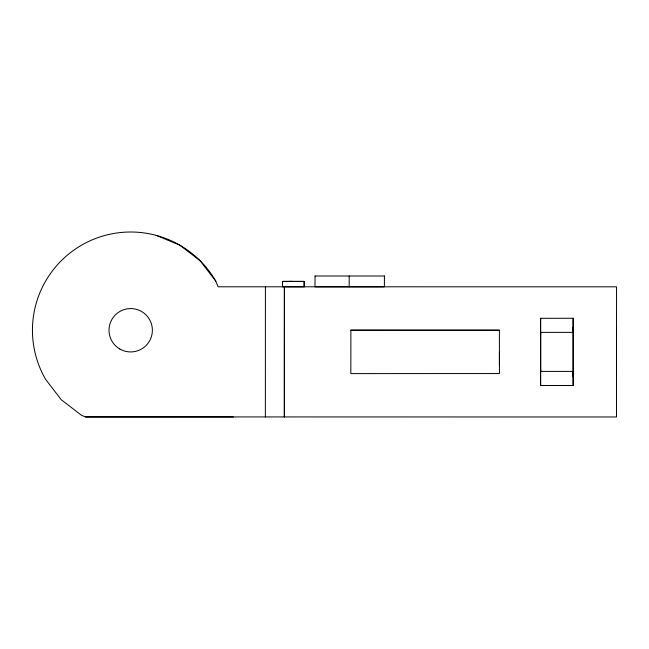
<?xml version="1.0" encoding="UTF-8"?>
<svg xmlns="http://www.w3.org/2000/svg" width="649" height="649" viewBox="0 0 649 649"><rect width="100%" height="100%" fill="white"/><g stroke="black" fill="none" stroke-linecap="round" stroke-linejoin="round"><path stroke-width="0.97" d="M265.368 416.926L616.493 416.983L616.55 286.817L218.121 286.793L215.776 281.131A98.242 98.242 0 0 0 81.571 245.168A98.242 98.242 0 0 0 45.617 379.373L61.225 399.719L81.571 415.328L85.433 416.934L265.368 416.926L265.409 286.809M315.041 275.971L315 286.85L384.378 286.85L384.427 275.971M349.178 286.834L349.178 275.995M350.89 330.187L350.833 373.605L499.438 373.556L499.389 330.236L350.89 330.187L499.446 330.187M573.156 373.005L573.148 376.274L573.156 318.278L540.593 318.31L540.593 385.538L573.156 385.506L573.164 371.398L540.641 371.398M540.633 318.278L540.625 385.506L573.156 385.506L573.124 318.31M540.625 368.794L540.617 371.415L540.617 332.385L573.172 332.361M540.617 334.998L540.617 332.385M573.14 330.795L573.148 327.526L573.156 328.353M616.518 330.795L616.518 327.526L616.518 376.274L616.526 373.005M282.526 281.415L304.146 281.423L304.162 286.842L282.485 286.834L282.485 281.415L285.633 281.406L304.186 281.398L304.186 286.826M289.105 281.415L291.255 281.406M315 276.003L384.386 276.003M85.433 416.934L233.364 416.926M289.438 281.415L292.934 281.415M156.125 235.352L179.814 245.168L200.16 260.784L215.776 281.131M499.406 364.697L499.406 351.912M284.384 286.809L284.343 416.934L284.384 286.809M119.854 349.032A21.685 21.685 0 0 0 152.377 330.252A21.685 21.685 0 0 0 119.854 311.471A21.685 21.685 0 0 0 119.854 349.032"/></g></svg>
